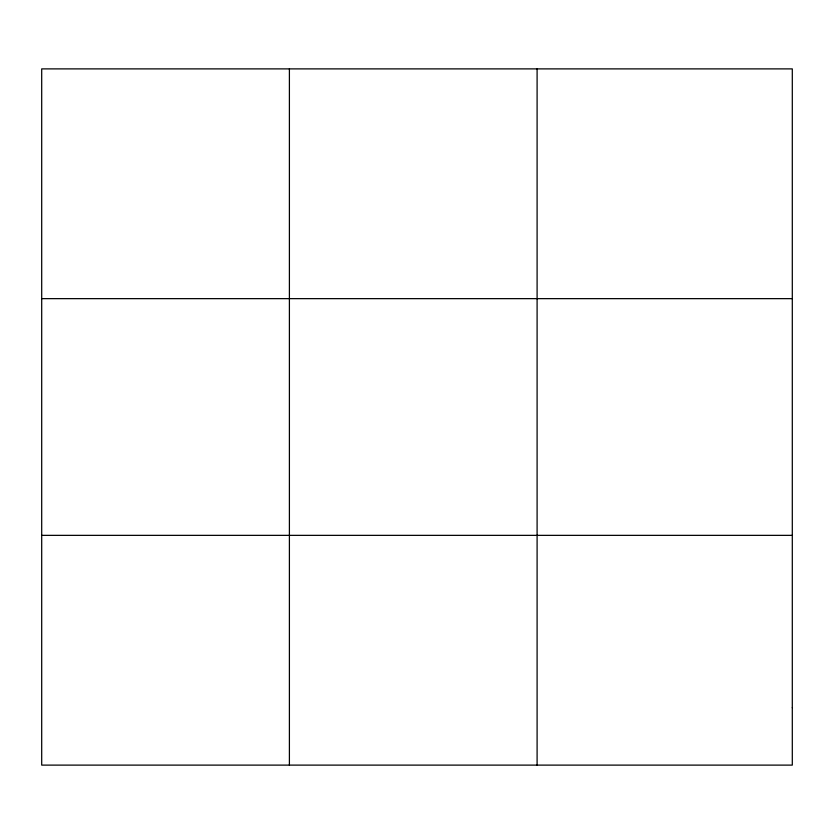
<?xml version="1.0" encoding="UTF-8"?>
<svg xmlns="http://www.w3.org/2000/svg" width="834" height="834" viewBox="0 0 834 834"><rect width="100%" height="100%" fill="white"/><g stroke="black" fill="none" stroke-linecap="round" stroke-linejoin="round"><path stroke-width="1.25" d="M289.398 68.888L289.398 765.112M537.096 68.888L537.096 765.112M41.7 298.645L792.3 298.645M41.7 535.355L792.3 535.355M792.3 707.67L792.3 765.112L41.7 765.112L41.7 68.888L792.3 68.888L792.3 707.67"/></g></svg>
